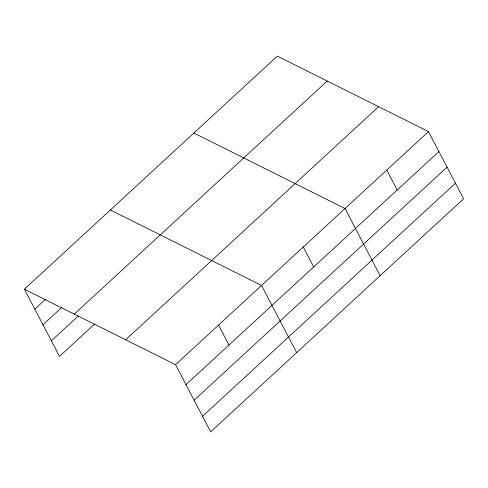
<?xml version="1.0" encoding="UTF-8"?>
<svg xmlns="http://www.w3.org/2000/svg" width="488" height="488" viewBox="0 0 488 488"><rect width="100%" height="100%" fill="white"/><g stroke="black" fill="none" stroke-linecap="round" stroke-linejoin="round"><path stroke-width="0.73" d="M24.4 289.213L277.337 56.126L428.482 131.607L463.6 198.787L210.663 431.874L175.54 364.695L24.4 289.213L59.518 356.392L94.703 323.971M34.831 309.166L45.439 299.388M42.981 324.752L61.964 307.251M74.28 314.126L327.216 81.032M51.374 340.807L78.178 316.108M125.666 339.788L378.603 106.695M175.54 364.695L428.482 131.607M185.971 384.648L438.907 151.554M194.12 400.233L447.057 167.14M202.514 416.288L455.45 183.201M193.87 133.041L345.01 208.529L380.134 275.708M110.398 209.962L261.544 285.443L296.661 352.623M386.746 170.068L397.177 190.015M303.274 246.989L313.705 266.936M218.539 325.069L228.97 345.022"/></g></svg>
